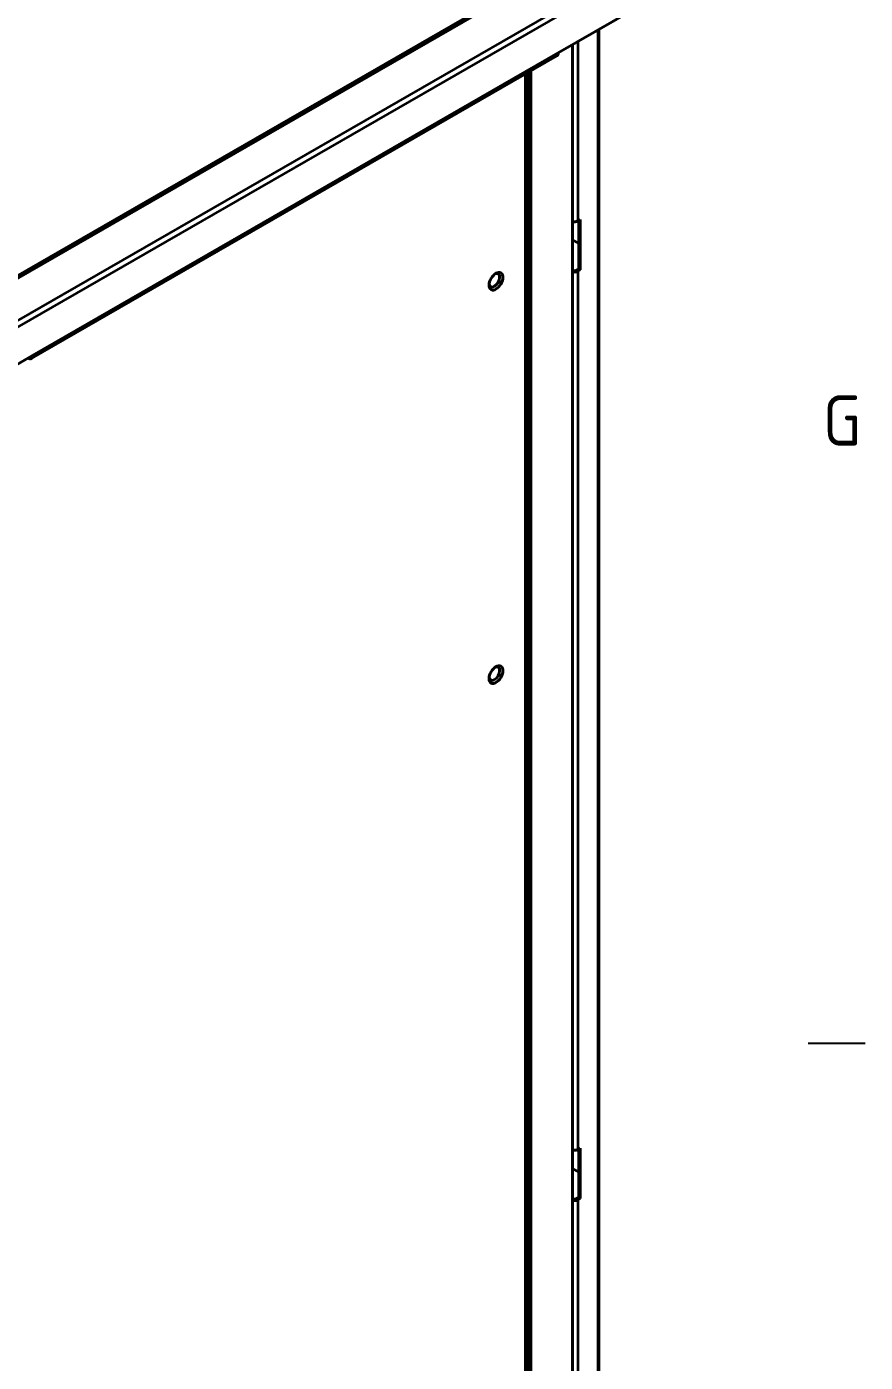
# Model space of a CAD drawing. Header units: millimetres. Extents: x 0 to 51860, y 0 to 5940.
# Drawn here: x 7744 to 8244, y 4265 to 5061 of the extents above; entities that cross this region are included whole.
import ezdxf

# ---------------------------------------------------------------- set-up
doc = ezdxf.new("R2010")
doc.units = ezdxf.units.MM
doc.header["$LTSCALE"] = 10
doc.layers.get('0').update_dxf_attribs({"color": 3, "lineweight": 25})
for name, color, linetype, lineweight in [('가시적인 것(ISO)', 3, 'Continuous', 40), ('가시적인 좁은 것(ISO)', 3, 'Continuous', 35), ('경계(ISO)', 7, 'Continuous', 25)]:
    doc.layers.add(name, color=color, linetype=linetype, lineweight=lineweight)
doc.styles.add('문자 텍스트_PSTEK_POSCO', font='isocp.shx')

# ---------------------------------------------------------------- blocks, each defined once
blk = doc.blocks.new('경계 Default Border')
at = {"layer": '경계(ISO)'}
blk.add_line((821, 445.5), (824.4, 445.5), dxfattribs=at)
at = {"layer": '경계(ISO)', "color": 2, "insert": (821.878, 481.096), "char_height": 3, "attachment_point": 7, "style": '문자 텍스트_PSTEK_POSCO'}
blk.add_mtext('G', dxfattribs=at)

msp = doc.modelspace()

# ---------------------------------------------------------------- linework, layer by layer
at = {"layer": '가시적인 것(ISO)'}
for p, q in [((8064.7821, 5099.9344), (7697.0866, 4888.1926)), ((7697.0866, 4886.5575), (8064.7821, 5098.2993)), ((8061.0109, 5044.9998), (8108.118, 5072.127)), ((8061.0109, 5044.9872), (8103.9087, 5069.6904)), ((8085.305, 5058.9772), (8085.305, 4240.645)), ((8069.4962, 5049.8735), (8069.4962, 4228.9636)), ((7747.166, 4862.9103), (8060.1786, 5043.1622)), ((8042.4644, 4234.9078), (8042.4644, 5032.9613)), ((8043.7575, 4232.995), (8043.7575, 5033.706)), ((8043.7575, 4232.995), (8043.7575, 5033.706)), ((8044.8417, 5034.3303), (8044.8417, 4232.3706)), ((8072.796, 4944.855), (8074.2102, 4945.6694)), ((8073.2674, 4916.2356), (8073.2674, 4945.1265)), ((8074.2102, 4945.6694), (8074.2102, 4915.6927)), ((8073.2674, 4931.4586), (8069.4962, 4933.6304)), ((8069.4962, 4915.6927), (8069.9676, 4915.4212)), ((8071.8532, 4915.4212), (8073.2674, 4916.2356)), ((8074.2102, 4915.6927), (8072.796, 4914.8783)), ((8074.2102, 4915.6927), (8073.2674, 4916.2356)), ((7700.8912, 4837.6206), (7747.9983, 4864.7478)), ((7745.1589, 4863.1127), (7745.1699, 4863.1064)), ((8072.796, 4391.6482), (8074.2102, 4392.4625)), ((8074.2102, 4392.4625), (8074.2102, 4362.4858)), ((8073.2674, 4363.0287), (8073.2674, 4391.9196)), ((8073.2674, 4378.2518), (8069.4962, 4380.4235)), ((8069.4962, 4362.4858), (8069.9676, 4362.2144)), ((8071.8532, 4362.2144), (8073.2674, 4363.0287)), ((8074.2102, 4362.4858), (8072.796, 4361.6714)), ((8074.2102, 4362.4858), (8073.2674, 4363.0287))]:
    msp.add_line(p, q, dxfattribs=at)
for centre, major_axis, ratio, start_param, end_param in [((8058.1825, 5046.6286), (1.9961, -3.4663), 0.57809312, 0, 0.78733187), ((8070.9104, 4945.9409), (2.6667, 0), 0.5758617, 4.15339911, 5.49778714), ((8023.0628, 4909.5075), (-2.2124, -3.8419), 0.57809312, 5.63623422, 10.07172905), ((8070.9104, 4915.9642), (-2.6667, 0), 0.5758617, 1.01180646, 2.35619449), ((8070.9104, 4915.9642), (1.3333, 0), 0.5758617, 3.92699082, 5.49778714), ((7745.1699, 4866.3766), (1.9961, -3.4663), 0.57809312, 5.49972085, 7.07051718), ((8023.0628, 4675.144), (-2.2124, -3.8419), 0.57809312, 5.63623422, 10.07172905), ((8070.9104, 4392.734), (2.6667, 0), 0.5758617, 4.15339911, 5.49778714), ((8070.9104, 4362.7573), (-2.6667, 0), 0.5758617, 1.01180646, 2.35619449), ((8070.9104, 4362.7573), (1.3333, 0), 0.5758617, 3.92699082, 5.49778714)]:
    msp.add_ellipse(centre, major_axis=major_axis, ratio=ratio, start_param=start_param, end_param=end_param, dxfattribs=at)
for centre in [(8024.0056, 4908.9646), (8024.0056, 4674.6011)]:
    msp.add_ellipse(centre, major_axis=(2.8778, 4.9973), ratio=0.57809312, dxfattribs=at)
at = {"layer": '가시적인 좁은 것(ISO)'}
for p, q in [((7699.4436, 4862.6687), (8106.2657, 5096.942)), ((8107.9156, 5094.0842), (7701.0935, 4859.8109)), ((8084.8168, 4239.9663), (8084.8168, 5058.6961)), ((7747.9983, 4864.7478), (8061.0109, 5044.9998)), ((8072.796, 5051.7738), (8072.796, 4944.855)), ((8041.6833, 4233.822), (8041.6833, 5032.5115)), ((8072.796, 4914.8783), (8072.796, 4391.6482)), ((7745.1699, 4863.1064), (7745.1699, 4863.119)), ((8072.796, 4361.6714), (8072.796, 4232.81))]:
    msp.add_line(p, q, dxfattribs=at)

# ---------------------------------------------------------------- block references
at = {"xscale": 10, "yscale": 10, "zscale": 10}
msp.add_blockref('경계 Default Border', (0, 0), dxfattribs=at)

doc.saveas('drawing.dxf')
